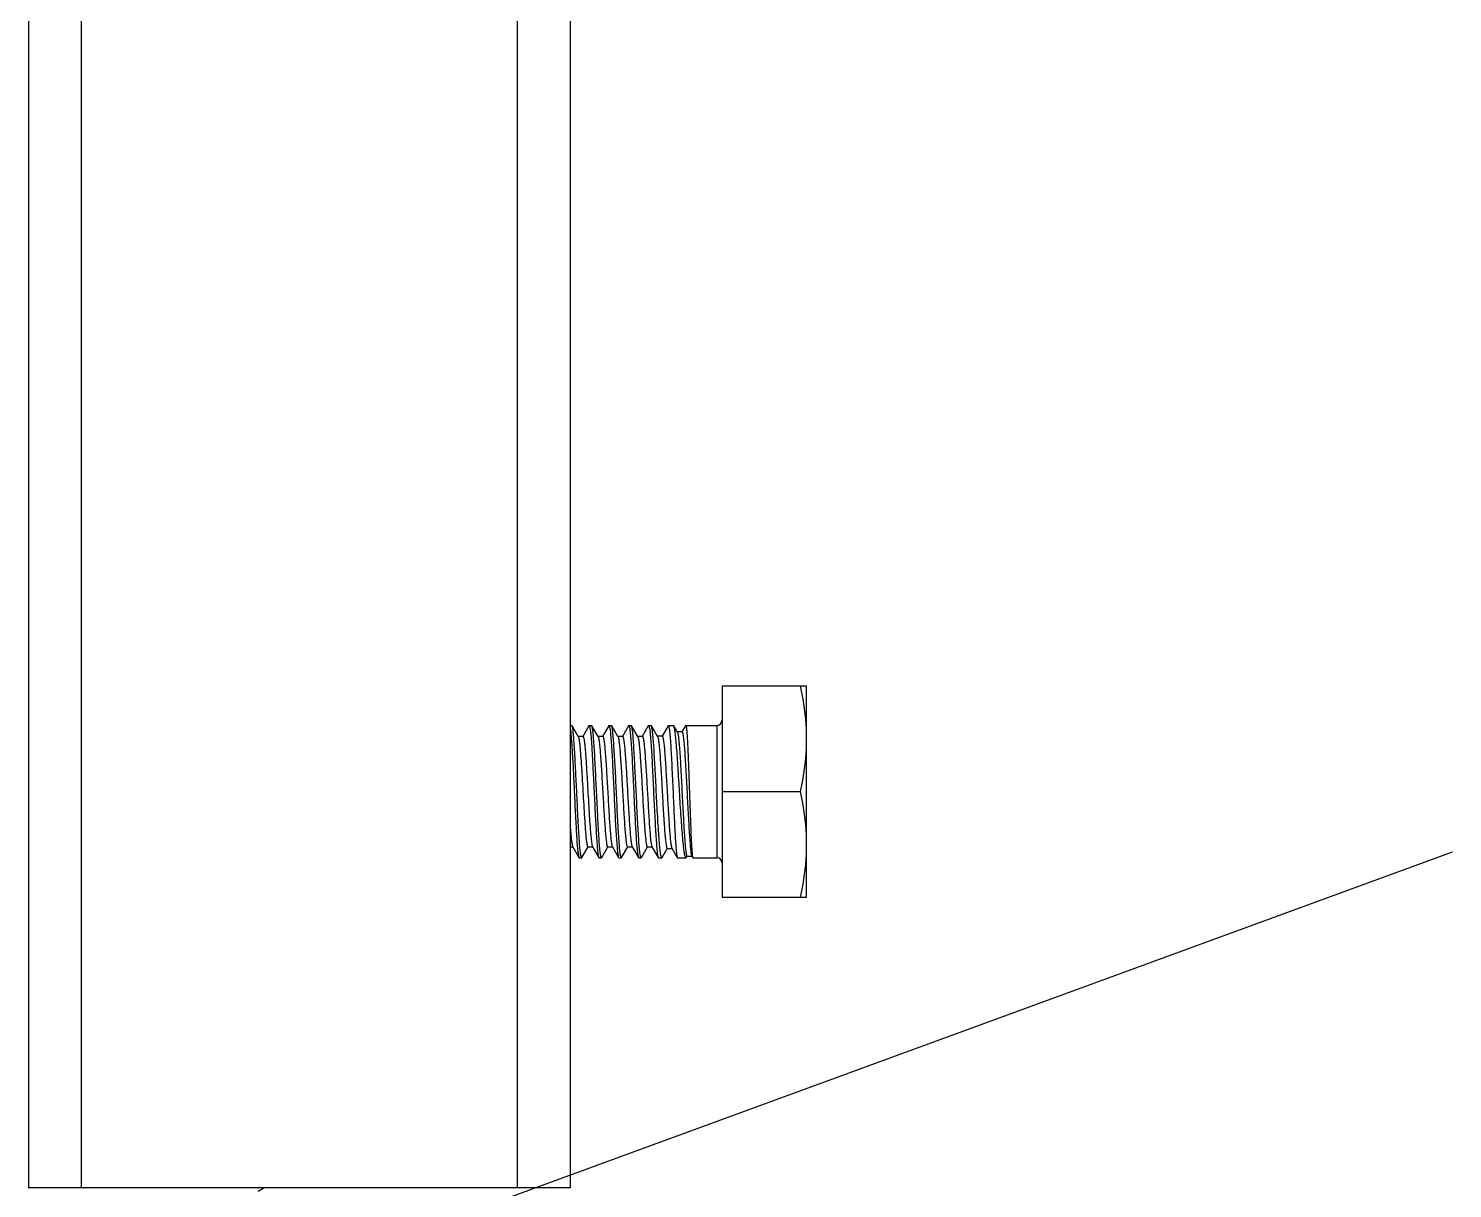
# Model space of a CAD drawing. Extents: x 1382187 to 1725648, y 860327 to 1571294.
# Drawn here: x 1520507 to 1521790, y 1249424 to 1250470 of the extents above; entities that cross this region are included whole.
import ezdxf

# ---------------------------------------------------------------- set-up
doc = ezdxf.new("R2010")
doc.units = 0
doc.header["$LTSCALE"] = 1000
doc.header["$MEASUREMENT"] = 0
doc.styles.get("Standard").update_dxf_attribs({"font": 'gbenor.shx', "bigfont": 'gbcbig.shx'})
doc.dimstyles.get("Standard").update_dxf_attribs({"dimtxt": 0.18, "dimasz": 0.18, "dimexe": 0.18, "dimexo": 0.0625, "dimgap": 0.09, "dimtad": 0, "dimtih": 1, "dimtoh": 1, "dimdec": 4, "dimzin": 0, "dimdsep": 46, "dimtxsty": 'Standard', "dimcen": 0.09, "dimadec": 0, "dimazin": 0, "dimtfac": 1, "dimtdec": 4, "dimtofl": 0, "dimtmove": 0, "dimatfit": 3, "dimfxl": 0, "dimtolj": 1, "dimtzin": 0, "dimarcsym": 0})

msp = doc.modelspace()

# ---------------------------------------------------------------- linework, layer by layer
at = {"linetype": 'Continuous'}
for p, q in [((1520506.8, 1253389.7), (1520506.8, 1249424.6)), ((1520554.4, 1253389.7), (1520554.4, 1249424.6)), ((1520947.3, 1253389.7), (1520947.3, 1249424.6)), ((1520994.9, 1253389.7), (1520994.9, 1249424.6)), ((1521131.9, 1249877), (1521208.1, 1249877)), ((1521131.9, 1249877), (1521131.9, 1249686.5)), ((1521208.1, 1249686.5), (1521208.1, 1249877)), ((1520994.9, 1249841.3), (1520996.4, 1249841.3)), ((1521002.3, 1249831.4), (1520996.7, 1249841.1)), ((1521006.5, 1249831.6), (1521002.1, 1249831.6)), ((1521011.8, 1249841.1), (1521006.3, 1249831.6)), ((1521011.8, 1249841.1), (1521012.1, 1249841.3)), ((1521012.1, 1249841.3), (1521014.3, 1249841.3)), ((1521014.5, 1249841.1), (1521014.3, 1249841.3)), ((1521020.1, 1249831.4), (1521014.5, 1249841.1)), ((1521024.3, 1249831.6), (1521020, 1249831.6)), ((1521029.7, 1249841.1), (1521024.2, 1249831.6)), ((1521029.7, 1249841.1), (1521029.9, 1249841.3)), ((1521029.9, 1249841.3), (1521032.2, 1249841.3)), ((1521032.4, 1249841.1), (1521032.2, 1249841.3)), ((1521038, 1249831.4), (1521032.4, 1249841.1)), ((1521042.2, 1249831.6), (1521037.9, 1249831.6)), ((1521047.5, 1249841.1), (1521042, 1249831.6)), ((1521047.5, 1249841.1), (1521047.8, 1249841.3)), ((1521047.8, 1249841.3), (1521050, 1249841.3)), ((1521050.2, 1249841.1), (1521050, 1249841.3)), ((1521055.9, 1249831.4), (1521050.2, 1249841.1)), ((1521060, 1249831.6), (1521055.7, 1249831.6)), ((1521055.9, 1249831.4), (1521055.9, 1249831.3)), ((1521065.4, 1249841.1), (1521059.9, 1249831.6)), ((1521065.4, 1249841.1), (1521065.6, 1249841.3)), ((1521065.6, 1249841.3), (1521067.9, 1249841.3)), ((1521068.2, 1249841.1), (1521067.9, 1249841.3)), ((1521073.7, 1249831.5), (1521068.2, 1249841.1)), ((1521077.9, 1249831.7), (1521073.6, 1249831.7)), ((1521083.2, 1249841.1), (1521077.8, 1249831.7)), ((1521083.2, 1249841.1), (1521083.4, 1249841.3)), ((1521083.4, 1249841.3), (1521088, 1249841.3)), ((1521088.3, 1249841), (1521088, 1249841.3)), ((1521091.5, 1249835.6), (1521088.3, 1249841)), ((1521095.8, 1249835.6), (1521091.5, 1249835.6)), ((1521091.6, 1249835.3), (1521091.5, 1249835.6)), ((1521098.9, 1249841.2), (1521095.7, 1249835.6)), ((1521095.7, 1249835.6), (1521095.7, 1249835.6)), ((1521098.9, 1249841.2), (1521099.1, 1249841.3)), ((1521099.1, 1249841.3), (1521127.1, 1249841.3)), ((1521127.1, 1249841.3), (1521127.1, 1249722.2)), ((1521131.9, 1249781.8), (1521202.7, 1249781.8)), ((1520994.9, 1249731.9), (1520997.4, 1249731.9)), ((1520997.3, 1249732.1), (1521002.9, 1249722.4)), ((1521005.6, 1249722.4), (1521011.1, 1249731.9)), ((1521010.9, 1249731.9), (1521015.3, 1249731.9)), ((1521015.1, 1249732.1), (1521020.8, 1249722.4)), ((1521023.5, 1249722.4), (1521028.9, 1249731.9)), ((1521028.8, 1249731.9), (1521033.1, 1249731.9)), ((1521033, 1249732.1), (1521038.6, 1249722.4)), ((1521041.3, 1249722.4), (1521046.8, 1249731.9)), ((1521046.6, 1249731.9), (1521051, 1249731.9)), ((1521050.8, 1249732.1), (1521056.5, 1249722.4)), ((1521059.2, 1249722.4), (1521064.6, 1249731.9)), ((1521064.5, 1249731.9), (1521068.8, 1249731.9)), ((1521068.6, 1249732.4), (1521068.7, 1249732.1)), ((1521068.7, 1249732.1), (1521074.3, 1249722.4)), ((1521077.8, 1249722.5), (1521082.5, 1249730.6)), ((1521082.4, 1249730.6), (1521086.7, 1249730.6)), ((1521086.6, 1249730.8), (1521091.5, 1249722.4)), ((1521002.9, 1249722.4), (1521003.1, 1249722.2)), ((1521003.1, 1249722.2), (1521005.4, 1249722.2)), ((1521005.6, 1249722.4), (1521005.4, 1249722.2)), ((1521020.8, 1249722.4), (1521021, 1249722.2)), ((1521021, 1249722.2), (1521023.2, 1249722.2)), ((1521023.5, 1249722.4), (1521023.2, 1249722.2)), ((1521038.6, 1249722.4), (1521038.8, 1249722.2)), ((1521038.8, 1249722.2), (1521041.1, 1249722.2)), ((1521041.3, 1249722.4), (1521041.1, 1249722.2)), ((1521056.5, 1249722.4), (1521056.7, 1249722.2)), ((1521056.7, 1249722.2), (1521058.9, 1249722.2)), ((1521059.2, 1249722.4), (1521058.9, 1249722.2)), ((1521074.3, 1249722.4), (1521074.6, 1249722.2)), ((1521074.6, 1249722.2), (1521077.5, 1249722.2)), ((1521077.8, 1249722.5), (1521077.5, 1249722.2)), ((1521091.5, 1249722.4), (1521091.7, 1249722.2)), ((1521091.7, 1249722.2), (1521099.4, 1249722.2)), ((1521099.8, 1249722.6), (1521099.4, 1249722.2)), ((1521099.8, 1249722.6), (1521100.4, 1249723.6)), ((1521100.3, 1249723.7), (1521104.7, 1249723.7)), ((1521104.5, 1249723.9), (1521105.4, 1249722.3)), ((1521105.4, 1249722.3), (1521105.5, 1249722.2)), ((1521105.5, 1249722.2), (1521127.1, 1249722.2)), ((1521131.9, 1249686.5), (1521208.1, 1249686.5)), ((1520994.9, 1249424.6), (1520506.8, 1249424.6)), ((1520713.9, 1249421.6), (1520718.9, 1249424.6))]:
    msp.add_line(p, q, dxfattribs=at)
for centre, start, end in [((1521127.1, 1249846.1), 270, 0), ((1521127.1, 1249717.5), 0, 90)]:
    msp.add_arc(centre, 4.76, start, end, dxfattribs=at)
for points, knots in [([(1521208.1, 1249829.4), (1521208.1, 1249841.4), (1521206.5, 1249857.4), (1521203.5, 1249873.1), (1521202.7, 1249877)], [0, 0, 0, 0, 0.749211, 1, 1, 1, 1]), ([(1520994.9, 1249839.2), (1520995.4, 1249836.6), (1520996, 1249829.5), (1520996.9, 1249816.7), (1520997.8, 1249800.2), (1520998.4, 1249788.1), (1520998.7, 1249781.8)], [0, 0, 0, 0, 0.140047, 0.370694, 0.667791, 1, 1, 1, 1]), ([(1520996.7, 1249841.1), (1520996.6, 1249841.1), (1520996.6, 1249841.2), (1520996.5, 1249841.3), (1520996.4, 1249841.3)], [0, 0, 0, 0, 0.33644, 1, 1, 1, 1]), ([(1520999.6, 1249807.9), (1520999.4, 1249812.2), (1520999, 1249818.3), (1520998.5, 1249825.9), (1520998.2, 1249830.6), (1520997.8, 1249834.5), (1520997.5, 1249837.6), (1520997.1, 1249839.6), (1520996.9, 1249840.7), (1520996.7, 1249841.1)], [0, 0, 0, 0, 0.384278, 0.548795, 0.691198, 0.809122, 0.900672, 0.964483, 1, 1, 1, 1]), ([(1521002.3, 1249831.4), (1521002.5, 1249831.1), (1521002.7, 1249830.1), (1521003.1, 1249828.3), (1521003.4, 1249825.8), (1521003.9, 1249821), (1521004.5, 1249813.6), (1521004.9, 1249807.2), (1521005.2, 1249803.7)], [0, 0, 0, 0, 0.038835, 0.104857, 0.1976, 0.315752, 0.620526, 1, 1, 1, 1]), ([(1521006.5, 1249831.6), (1521006.7, 1249831.6), (1521007, 1249830.8), (1521007.3, 1249829.5), (1521007.7, 1249827), (1521008.1, 1249823.8), (1521008.5, 1249819.7), (1521009, 1249812.9), (1521009.4, 1249807.5), (1521009.6, 1249803.7)], [0, 0, 0, 0, 0.022134, 0.075093, 0.160257, 0.276417, 0.421479, 0.592671, 1, 1, 1, 1]), ([(1521012.1, 1249841.3), (1521012.1, 1249841.3), (1521012.3, 1249841.1), (1521012.6, 1249840.3), (1521012.9, 1249838.6), (1521013.3, 1249835.8), (1521013.7, 1249831.9), (1521014.1, 1249827.1), (1521014.5, 1249821.4), (1521014.8, 1249814.9), (1521015.1, 1249810.3), (1521015.2, 1249807.9)], [0, 0, 0, 0, 0.007293, 0.021459, 0.073997, 0.159035, 0.275243, 0.420481, 0.591942, 0.786408, 1, 1, 1, 1]), ([(1521018.8, 1249781.8), (1521018.4, 1249789), (1521017.9, 1249799.5), (1521017.2, 1249812.9), (1521016.7, 1249821.6), (1521016.2, 1249828.9), (1521015.7, 1249834.6), (1521015.2, 1249838.3), (1521014.8, 1249840.2), (1521014.7, 1249840.9), (1521014.5, 1249841.1)], [0, 0, 0, 0, 0.363934, 0.530187, 0.678191, 0.802879, 0.899992, 0.966292, 0.987243, 1, 1, 1, 1]), ([(1521020.1, 1249831.4), (1521020.3, 1249831.2), (1521020.5, 1249830.6), (1521020.9, 1249828.8), (1521021.3, 1249825.5), (1521021.8, 1249820.4), (1521022.3, 1249814), (1521022.9, 1249806.3), (1521023.4, 1249797.8), (1521023.9, 1249788.7), (1521024.5, 1249779.3), (1521025, 1249770.1), (1521025.5, 1249761.2), (1521026.1, 1249753.1), (1521026.6, 1249746.1), (1521027.1, 1249740.3), (1521027.6, 1249736.4), (1521027.9, 1249734), (1521028.2, 1249732.9), (1521028.4, 1249732.2), (1521028.7, 1249731.9), (1521028.8, 1249731.9)], [0, 0, 0, 0, 0.007395, 0.019019, 0.054844, 0.106491, 0.172173, 0.249556, 0.335869, 0.428015, 0.522682, 0.616468, 0.706, 0.788063, 0.859716, 0.918399, 0.962047, 0.977755, 0.989231, 0.996485, 1, 1, 1, 1]), ([(1521024.3, 1249831.6), (1521024.4, 1249831.6), (1521024.7, 1249831.3), (1521024.9, 1249830.6), (1521025.2, 1249829.5), (1521025.6, 1249827.2), (1521026, 1249823.2), (1521026.5, 1249817.5), (1521027.1, 1249810.4), (1521027.6, 1249802.3), (1521028.1, 1249793.4), (1521028.7, 1249784.2), (1521029.2, 1249774.8), (1521029.7, 1249765.7), (1521030.2, 1249757.2), (1521030.8, 1249749.6), (1521031.3, 1249743.1), (1521031.8, 1249738), (1521032.2, 1249734.7), (1521032.7, 1249732.9), (1521032.9, 1249732.3), (1521033, 1249732.1)], [0, 0, 0, 0, 0.003516, 0.010771, 0.022251, 0.037961, 0.081618, 0.140314, 0.21198, 0.294058, 0.383605, 0.477402, 0.572078, 0.664229, 0.750542, 0.827917, 0.893586, 0.945213, 0.981012, 0.992619, 1, 1, 1, 1]), ([(1521029.9, 1249841.3), (1521030, 1249841.3), (1521030.3, 1249840.8), (1521030.5, 1249840), (1521030.8, 1249838.5), (1521031.1, 1249836.6), (1521031.3, 1249834.1), (1521031.7, 1249829.8), (1521032.2, 1249823.3), (1521032.7, 1249814.4), (1521033.3, 1249804.3), (1521033.8, 1249793.2), (1521034.2, 1249785.6), (1521034.4, 1249781.8)], [0, 0, 0, 0, 0.006687, 0.021748, 0.045922, 0.079138, 0.121135, 0.17154, 0.295605, 0.446631, 0.618866, 0.805704, 1, 1, 1, 1]), ([(1521036.6, 1249781.8), (1521036.3, 1249789), (1521035.8, 1249799.5), (1521035.1, 1249812.9), (1521034.5, 1249821.6), (1521034, 1249828.9), (1521033.5, 1249834.6), (1521033.1, 1249838.3), (1521032.7, 1249840.2), (1521032.5, 1249840.9), (1521032.4, 1249841.1)], [0, 0, 0, 0, 0.363936, 0.530191, 0.678194, 0.802878, 0.899991, 0.966291, 0.987243, 1, 1, 1, 1]), ([(1521038, 1249831.4), (1521038.1, 1249831.2), (1521038.3, 1249830.6), (1521038.7, 1249828.8), (1521039.2, 1249825.5), (1521039.7, 1249820.4), (1521040.2, 1249814), (1521040.7, 1249806.3), (1521041.3, 1249797.8), (1521041.8, 1249788.7), (1521042.3, 1249779.3), (1521042.9, 1249770.1), (1521043.4, 1249761.2), (1521043.9, 1249753.1), (1521044.4, 1249746.1), (1521045, 1249740.3), (1521045.4, 1249736.4), (1521045.8, 1249734), (1521046.1, 1249732.9), (1521046.3, 1249732.2), (1521046.5, 1249731.9), (1521046.6, 1249731.9)], [0, 0, 0, 0, 0.007397, 0.019019, 0.054844, 0.106491, 0.172173, 0.249556, 0.335869, 0.428015, 0.522683, 0.616468, 0.706, 0.788064, 0.859716, 0.918399, 0.962047, 0.977754, 0.989232, 0.996484, 1, 1, 1, 1]), ([(1521042.2, 1249831.6), (1521042.3, 1249831.6), (1521042.6, 1249831.3), (1521042.8, 1249830.6), (1521043, 1249829.5), (1521043.4, 1249827.2), (1521043.9, 1249823.2), (1521044.4, 1249817.5), (1521044.9, 1249810.4), (1521045.5, 1249802.3), (1521046, 1249793.4), (1521046.5, 1249784.2), (1521047, 1249774.8), (1521047.6, 1249765.7), (1521048.1, 1249757.2), (1521048.6, 1249749.6), (1521049.1, 1249743.1), (1521049.7, 1249738), (1521050.1, 1249734.7), (1521050.5, 1249732.9), (1521050.7, 1249732.3), (1521050.8, 1249732.1)], [0, 0, 0, 0, 0.003515, 0.010771, 0.022249, 0.037962, 0.081619, 0.140314, 0.21198, 0.294058, 0.383605, 0.477402, 0.572078, 0.664229, 0.750541, 0.827917, 0.893586, 0.945213, 0.981012, 0.992621, 1, 1, 1, 1]), ([(1521047.8, 1249841.3), (1521047.9, 1249841.3), (1521048.2, 1249840.8), (1521048.4, 1249840), (1521048.7, 1249838.5), (1521048.9, 1249836.6), (1521049.2, 1249834.1), (1521049.6, 1249829.8), (1521050.1, 1249823.3), (1521050.6, 1249814.4), (1521051.1, 1249804.3), (1521051.7, 1249793.2), (1521052.1, 1249785.6), (1521052.2, 1249781.8)], [0, 0, 0, 0, 0.006686, 0.021748, 0.045922, 0.079137, 0.121134, 0.171539, 0.2956, 0.446625, 0.618862, 0.805702, 1, 1, 1, 1]), ([(1521054.5, 1249781.8), (1521054.1, 1249789), (1521053.6, 1249799.5), (1521052.9, 1249812.9), (1521052.4, 1249821.6), (1521051.9, 1249828.9), (1521051.4, 1249834.6), (1521051, 1249838.3), (1521050.6, 1249840.2), (1521050.4, 1249840.9), (1521050.2, 1249841.1)], [0, 0, 0, 0, 0.363938, 0.530193, 0.678196, 0.802878, 0.89999, 0.96629, 0.987243, 1, 1, 1, 1]), ([(1521055.9, 1249831.3), (1521056.2, 1249830.7), (1521056.6, 1249828.8), (1521057.1, 1249825.1), (1521057.6, 1249819.9), (1521058.1, 1249813.4), (1521058.6, 1249805.7), (1521059.2, 1249797.2), (1521059.7, 1249788.1), (1521060.2, 1249778.8), (1521060.7, 1249769.7), (1521061.3, 1249760.9), (1521061.8, 1249752.9), (1521062.3, 1249745.9), (1521062.8, 1249740.2), (1521063.3, 1249736.3), (1521063.7, 1249734), (1521063.9, 1249732.9), (1521064.1, 1249732.2), (1521064.4, 1249731.9), (1521064.5, 1249731.9)], [0, 0, 0, 0, 0.020603, 0.057806, 0.110504, 0.176892, 0.254638, 0.340995, 0.432905, 0.527106, 0.620258, 0.709056, 0.790352, 0.861271, 0.919315, 0.962468, 0.977994, 0.989339, 0.996513, 1, 1, 1, 1]), ([(1521060, 1249831.6), (1521060.2, 1249831.6), (1521060.4, 1249831.3), (1521060.6, 1249830.7), (1521060.9, 1249829.6), (1521061.3, 1249827.3), (1521061.7, 1249823.5), (1521062.2, 1249817.9), (1521062.7, 1249811), (1521063.3, 1249803.1), (1521063.8, 1249794.4), (1521064.5, 1249782.3), (1521065.2, 1249770.2), (1521065.9, 1249758.5), (1521066.4, 1249750.8), (1521066.9, 1249744.2), (1521067.4, 1249738.9), (1521067.9, 1249735.1), (1521068.3, 1249733.1), (1521068.6, 1249732.4)], [0, 0, 0, 0, 0.003451, 0.010528, 0.02171, 0.037015, 0.079558, 0.136815, 0.206829, 0.287179, 0.375068, 0.467432, 0.652658, 0.739058, 0.81724, 0.884486, 0.938474, 0.977372, 1, 1, 1, 1]), ([(1521065.6, 1249841.3), (1521065.8, 1249841.3), (1521066, 1249840.8), (1521066.2, 1249840), (1521066.5, 1249838.5), (1521066.8, 1249836.6), (1521067.1, 1249834.1), (1521067.4, 1249829.8), (1521067.9, 1249823.3), (1521068.5, 1249814.4), (1521069, 1249804.3), (1521069.6, 1249793.2), (1521069.9, 1249785.6), (1521070.1, 1249781.8)], [0, 0, 0, 0, 0.006686, 0.021748, 0.045923, 0.079138, 0.121135, 0.171539, 0.295599, 0.446623, 0.618861, 0.805701, 1, 1, 1, 1]), ([(1521072.6, 1249781.8), (1521072.3, 1249789), (1521071.7, 1249799.5), (1521071, 1249812.9), (1521070.4, 1249821.6), (1521069.9, 1249828.9), (1521069.4, 1249834.6), (1521068.9, 1249838.2), (1521068.5, 1249840.2), (1521068.3, 1249840.9), (1521068.2, 1249841.1)], [0, 0, 0, 0, 0.36329, 0.529314, 0.6772, 0.8019, 0.899174, 0.965796, 0.986969, 1, 1, 1, 1]), ([(1521073.7, 1249831.5), (1521073.9, 1249831.3), (1521074.1, 1249830.7), (1521074.5, 1249828.8), (1521074.9, 1249825.5), (1521075.4, 1249820.3), (1521076, 1249813.7), (1521076.5, 1249805.9), (1521077, 1249797.2), (1521077.6, 1249788), (1521078.1, 1249778.5), (1521078.6, 1249769.1), (1521079.2, 1249760.2), (1521079.7, 1249752), (1521080.2, 1249744.8), (1521080.7, 1249739), (1521081.2, 1249735.1), (1521081.6, 1249732.8), (1521081.8, 1249731.6), (1521082, 1249730.9), (1521082.3, 1249730.6), (1521082.4, 1249730.6)], [0, 0, 0, 0, 0.007409, 0.01909, 0.055149, 0.107148, 0.173245, 0.251046, 0.337725, 0.430132, 0.524922, 0.618672, 0.708016, 0.789761, 0.861007, 0.919255, 0.962504, 0.978047, 0.989392, 0.996551, 1, 1, 1, 1]), ([(1521077.9, 1249831.7), (1521078, 1249831.7), (1521078.3, 1249831.4), (1521078.5, 1249830.7), (1521078.8, 1249829.5), (1521079.2, 1249827.2), (1521079.6, 1249823.1), (1521080.2, 1249817.2), (1521080.7, 1249810), (1521081.2, 1249801.8), (1521081.7, 1249792.8), (1521082.3, 1249783.3), (1521082.8, 1249773.9), (1521083.3, 1249764.7), (1521083.9, 1249756), (1521084.4, 1249748.3), (1521084.9, 1249741.8), (1521085.4, 1249736.7), (1521085.9, 1249733.4), (1521086.3, 1249731.6), (1521086.5, 1249731), (1521086.6, 1249730.8)], [0, 0, 0, 0, 0.003529, 0.010847, 0.022435, 0.038293, 0.08234, 0.141503, 0.213655, 0.296174, 0.386062, 0.480058, 0.574763, 0.666765, 0.752768, 0.829708, 0.894868, 0.945981, 0.981331, 0.99276, 1, 1, 1, 1]), ([(1521083.4, 1249841.3), (1521083.6, 1249841.3), (1521083.8, 1249840.8), (1521084, 1249840), (1521084.3, 1249838.5), (1521084.5, 1249836.6), (1521084.8, 1249834.1), (1521085.2, 1249829.8), (1521085.6, 1249823.3), (1521086.1, 1249814.4), (1521086.6, 1249804.3), (1521087.2, 1249793.2), (1521087.5, 1249785.6), (1521087.7, 1249781.8)], [0, 0, 0, 0, 0.006577, 0.021598, 0.045743, 0.078947, 0.120936, 0.171341, 0.295421, 0.446481, 0.618759, 0.805647, 1, 1, 1, 1]), ([(1521093.6, 1249781.8), (1521093.1, 1249788.9), (1521092.5, 1249799.3), (1521091.6, 1249812.6), (1521091, 1249821.2), (1521090.3, 1249828.6), (1521089.7, 1249834.3), (1521089.2, 1249838), (1521088.7, 1249840), (1521088.5, 1249840.7), (1521088.3, 1249841)], [0, 0, 0, 0, 0.359931, 0.524763, 0.672002, 0.796741, 0.894844, 0.963163, 0.985535, 1, 1, 1, 1]), ([(1521091.6, 1249835.3), (1521091.7, 1249835.1), (1521092, 1249834.4), (1521092.4, 1249832.4), (1521092.8, 1249828.7), (1521093.4, 1249822.9), (1521093.9, 1249815.5), (1521094.4, 1249806.8), (1521095, 1249797.1), (1521095.5, 1249786.8), (1521096, 1249776.3), (1521096.6, 1249765.9), (1521097.1, 1249756), (1521097.6, 1249747), (1521098.1, 1249739.2), (1521098.7, 1249732.9), (1521099.1, 1249728.6), (1521099.5, 1249726), (1521099.7, 1249724.8), (1521099.9, 1249724.1), (1521100.2, 1249723.7), (1521100.3, 1249723.7)], [0, 0, 0, 0, 0.007107, 0.018639, 0.0548, 0.107312, 0.174177, 0.252841, 0.34033, 0.433375, 0.528546, 0.622381, 0.711512, 0.792794, 0.863403, 0.920942, 0.963521, 0.978774, 0.989867, 0.996808, 1, 1, 1, 1]), ([(1521095.8, 1249835.6), (1521095.9, 1249835.6), (1521096.2, 1249835.1), (1521096.4, 1249834.4), (1521096.7, 1249833), (1521097.1, 1249830.3), (1521097.6, 1249825.8), (1521098.1, 1249819.1), (1521098.6, 1249811), (1521099.2, 1249801.7), (1521099.7, 1249791.6), (1521100.3, 1249781.2), (1521100.8, 1249770.7), (1521101.3, 1249760.5), (1521101.9, 1249751.1), (1521102.4, 1249742.7), (1521102.9, 1249735.6), (1521103.4, 1249730.1), (1521103.8, 1249726.6), (1521104.2, 1249724.7), (1521104.4, 1249724.1), (1521104.5, 1249723.9)], [0, 0, 0, 0, 0.00344, 0.010899, 0.022787, 0.039077, 0.08427, 0.144807, 0.218371, 0.302169, 0.393053, 0.48765, 0.582499, 0.674175, 0.759417, 0.835242, 0.899047, 0.9487, 0.982621, 0.993382, 1, 1, 1, 1]), ([(1521099.1, 1249841.3), (1521099.2, 1249841.3), (1521099.4, 1249840.8), (1521099.6, 1249840), (1521099.8, 1249838.5), (1521100, 1249836.6), (1521100.2, 1249834.1), (1521100.5, 1249829.8), (1521100.8, 1249823.3), (1521101.2, 1249814.4), (1521101.6, 1249804.3), (1521102.1, 1249793.2), (1521102.3, 1249785.6), (1521102.4, 1249781.8)], [0, 0, 0, 0, 0.006021, 0.020821, 0.044863, 0.078011, 0.119986, 0.170402, 0.294571, 0.445788, 0.618273, 0.805395, 1, 1, 1, 1]), ([(1521202.7, 1249781.8), (1521203.5, 1249785.7), (1521206.5, 1249801.4), (1521208.1, 1249817.4), (1521208.1, 1249829.4)], [0, 0, 0, 0, 0.250789, 1, 1, 1, 1]), ([(1521000.9, 1249781.8), (1521000.8, 1249784), (1521000.4, 1249792.7), (1520999.9, 1249801.4), (1520999.6, 1249807.9)], [0, 0, 0, 0, 0.258222, 1, 1, 1, 1]), ([(1521015.2, 1249807.9), (1521015.3, 1249805.8), (1521015.8, 1249797.1), (1521016.2, 1249788.4), (1521016.5, 1249781.8)], [0, 0, 0, 0, 0.238495, 1, 1, 1, 1]), ([(1521005.2, 1249803.7), (1521005.4, 1249799.7), (1521005.9, 1249791.5), (1521006.6, 1249779.2), (1521007.3, 1249767.1), (1521008, 1249755.9), (1521008.6, 1249747.5), (1521009.1, 1249741.8), (1521009.5, 1249738.4), (1521009.8, 1249735.7), (1521010.2, 1249733.7), (1521010.4, 1249732.6), (1521010.8, 1249731.9), (1521010.9, 1249731.9)], [0, 0, 0, 0, 0.165501, 0.339784, 0.511803, 0.670616, 0.80615, 0.862438, 0.909852, 0.947659, 0.975319, 0.992557, 1, 1, 1, 1]), ([(1521009.6, 1249803.7), (1521010.1, 1249795.9), (1521010.8, 1249784.2), (1521011.7, 1249768.8), (1521012.3, 1249757.9), (1521013, 1249748.4), (1521013.6, 1249741.6), (1521014.1, 1249737.3), (1521014.4, 1249734.9), (1521014.7, 1249733.3), (1521014.9, 1249732.4), (1521015.1, 1249732.1)], [0, 0, 0, 0, 0.324453, 0.489839, 0.64461, 0.779868, 0.887864, 0.929656, 0.962499, 0.985988, 1, 1, 1, 1]), ([(1520998.7, 1249781.8), (1520999, 1249774.5), (1520999.5, 1249764), (1521000.2, 1249750.6), (1521000.7, 1249741.9), (1521001.2, 1249734.6), (1521001.7, 1249728.9), (1521002.2, 1249725.2), (1521002.6, 1249723.3), (1521002.8, 1249722.6), (1521002.9, 1249722.4)], [0, 0, 0, 0, 0.363997, 0.530272, 0.678287, 0.802974, 0.90007, 0.966338, 0.987267, 1, 1, 1, 1]), ([(1521005.4, 1249722.2), (1521005.2, 1249722.2), (1521005, 1249722.7), (1521004.8, 1249723.5), (1521004.5, 1249725), (1521004.2, 1249726.9), (1521003.9, 1249729.4), (1521003.5, 1249733.7), (1521003.1, 1249740.2), (1521002.5, 1249749.1), (1521002, 1249759.3), (1521001.4, 1249770.3), (1521001.1, 1249777.9), (1521000.9, 1249781.8)], [0, 0, 0, 0, 0.006687, 0.021749, 0.045924, 0.07914, 0.121138, 0.171544, 0.295611, 0.44664, 0.618872, 0.805705, 1, 1, 1, 1]), ([(1521016.5, 1249781.8), (1521016.9, 1249774.5), (1521017.4, 1249764), (1521018.1, 1249750.6), (1521018.6, 1249741.9), (1521019.1, 1249734.6), (1521019.6, 1249728.9), (1521020, 1249725.2), (1521020.4, 1249723.3), (1521020.6, 1249722.6), (1521020.8, 1249722.4)], [0, 0, 0, 0, 0.363992, 0.530264, 0.678281, 0.802969, 0.900068, 0.966337, 0.987267, 1, 1, 1, 1]), ([(1521023.2, 1249722.2), (1521023.1, 1249722.2), (1521022.8, 1249722.7), (1521022.6, 1249723.5), (1521022.3, 1249725), (1521022.1, 1249726.9), (1521021.8, 1249729.4), (1521021.4, 1249733.7), (1521020.9, 1249740.2), (1521020.4, 1249749.1), (1521019.9, 1249759.3), (1521019.3, 1249770.3), (1521018.9, 1249777.9), (1521018.8, 1249781.8)], [0, 0, 0, 0, 0.006687, 0.02175, 0.045925, 0.079141, 0.121139, 0.171544, 0.29561, 0.446639, 0.618874, 0.805705, 1, 1, 1, 1]), ([(1521034.4, 1249781.8), (1521034.7, 1249774.5), (1521035.2, 1249764), (1521035.9, 1249750.6), (1521036.5, 1249741.9), (1521037, 1249734.6), (1521037.5, 1249728.9), (1521037.9, 1249725.2), (1521038.3, 1249723.3), (1521038.5, 1249722.6), (1521038.6, 1249722.4)], [0, 0, 0, 0, 0.36399, 0.530265, 0.678283, 0.80297, 0.900067, 0.966336, 0.987267, 1, 1, 1, 1]), ([(1521041.1, 1249722.2), (1521040.9, 1249722.2), (1521040.7, 1249722.7), (1521040.5, 1249723.5), (1521040.2, 1249725), (1521039.9, 1249726.9), (1521039.7, 1249729.4), (1521039.3, 1249733.7), (1521038.8, 1249740.2), (1521038.3, 1249749.1), (1521037.7, 1249759.3), (1521037.2, 1249770.3), (1521036.8, 1249777.9), (1521036.6, 1249781.8)], [0, 0, 0, 0, 0.006687, 0.02175, 0.045926, 0.079142, 0.121139, 0.171543, 0.295606, 0.446635, 0.618871, 0.805705, 1, 1, 1, 1]), ([(1521052.2, 1249781.8), (1521052.6, 1249774.5), (1521053.1, 1249764), (1521053.8, 1249750.6), (1521054.3, 1249741.9), (1521054.8, 1249734.6), (1521055.3, 1249728.9), (1521055.8, 1249725.2), (1521056.2, 1249723.3), (1521056.3, 1249722.6), (1521056.5, 1249722.4)], [0, 0, 0, 0, 0.363992, 0.53027, 0.678287, 0.802972, 0.900066, 0.966335, 0.987267, 1, 1, 1, 1]), ([(1521058.9, 1249722.2), (1521058.8, 1249722.2), (1521058.5, 1249722.7), (1521058.3, 1249723.5), (1521058.1, 1249725), (1521057.8, 1249726.9), (1521057.5, 1249729.4), (1521057.1, 1249733.7), (1521056.7, 1249740.2), (1521056.1, 1249749.1), (1521055.6, 1249759.3), (1521055, 1249770.3), (1521054.7, 1249777.9), (1521054.5, 1249781.8)], [0, 0, 0, 0, 0.006687, 0.021749, 0.045924, 0.07914, 0.121137, 0.17154, 0.295601, 0.446627, 0.618864, 0.805703, 1, 1, 1, 1]), ([(1521070.1, 1249781.8), (1521070.4, 1249774.5), (1521070.9, 1249764), (1521071.7, 1249750.6), (1521072.2, 1249741.9), (1521072.7, 1249734.6), (1521073.2, 1249728.9), (1521073.6, 1249725.2), (1521074, 1249723.3), (1521074.2, 1249722.6), (1521074.3, 1249722.4)], [0, 0, 0, 0, 0.363998, 0.530276, 0.678291, 0.802973, 0.900067, 0.966336, 0.987267, 1, 1, 1, 1]), ([(1521077.5, 1249722.2), (1521077.4, 1249722.2), (1521077.1, 1249722.7), (1521076.9, 1249723.5), (1521076.5, 1249725), (1521076.1, 1249727.9), (1521075.6, 1249732.9), (1521075, 1249740.2), (1521074.4, 1249749.1), (1521073.8, 1249759.3), (1521073.2, 1249770.3), (1521072.8, 1249777.9), (1521072.6, 1249781.8)], [0, 0, 0, 0, 0.007081, 0.022303, 0.046557, 0.07981, 0.172207, 0.296205, 0.44712, 0.619207, 0.805877, 1, 1, 1, 1]), ([(1521087.7, 1249781.8), (1521088, 1249774.5), (1521088.4, 1249763.9), (1521089.1, 1249750.4), (1521089.6, 1249741.7), (1521090, 1249734.4), (1521090.4, 1249729.3), (1521090.8, 1249726.1), (1521091, 1249724.4), (1521091.2, 1249723.2), (1521091.4, 1249722.6), (1521091.5, 1249722.4)], [0, 0, 0, 0, 0.366142, 0.533181, 0.681612, 0.806274, 0.90284, 0.939518, 0.968031, 0.988196, 1, 1, 1, 1]), ([(1521099.4, 1249722.2), (1521099.2, 1249722.2), (1521098.9, 1249722.7), (1521098.6, 1249723.5), (1521098.2, 1249725), (1521097.7, 1249727.9), (1521097.1, 1249732.9), (1521096.4, 1249740.2), (1521095.7, 1249749.1), (1521095, 1249759.3), (1521094.2, 1249770.3), (1521093.8, 1249777.9), (1521093.6, 1249781.8)], [0, 0, 0, 0, 0.007835, 0.023392, 0.047821, 0.08116, 0.173569, 0.297436, 0.448123, 0.619913, 0.806242, 1, 1, 1, 1]), ([(1521102.4, 1249781.8), (1521102.6, 1249778), (1521102.8, 1249770.7), (1521103.2, 1249760), (1521103.6, 1249750.1), (1521103.9, 1249741.3), (1521104.3, 1249734), (1521104.6, 1249728.9), (1521104.9, 1249725.8), (1521105, 1249724.2), (1521105.2, 1249723.1), (1521105.3, 1249722.5), (1521105.4, 1249722.3)], [0, 0, 0, 0, 0.188442, 0.370144, 0.538605, 0.687798, 0.812406, 0.907981, 0.943781, 0.971161, 0.989909, 1, 1, 1, 1]), ([(1521208.1, 1249734.1), (1521208.1, 1249746.1), (1521206.5, 1249762.1), (1521203.5, 1249777.8), (1521202.7, 1249781.8)], [0, 0, 0, 0, 0.749211, 1, 1, 1, 1]), ([(1520994.9, 1249751.2), (1520995.1, 1249748.8), (1520995.5, 1249744.4), (1520996, 1249738.7), (1520996.5, 1249735), (1520996.9, 1249733), (1520997.1, 1249732.3), (1520997.3, 1249732.1)], [0, 0, 0, 0, 0.381828, 0.682922, 0.89127, 0.958208, 1, 1, 1, 1]), ([(1521202.7, 1249686.5), (1521203.5, 1249690.4), (1521206.5, 1249706.1), (1521208.1, 1249722.2), (1521208.1, 1249734.1)], [0, 0, 0, 0, 0.250789, 1, 1, 1, 1])]:
    msp.add_open_spline(points, degree=3, knots=knots, dxfattribs=at)

# ---------------------------------------------------------------- leaders
msp.add_leader([(1520709.7, 1249331.8), (1521790.2, 1249727.6)], dimstyle='Standard', override={"dimgap": 20, "dimtad": 0})

doc.saveas('drawing.dxf')
